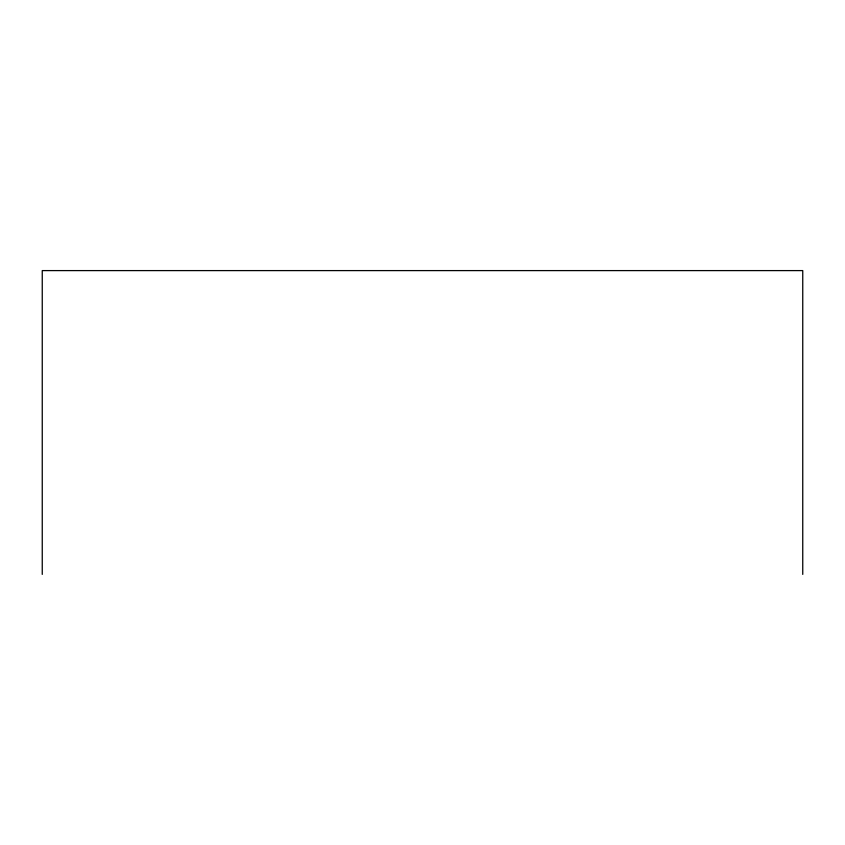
<?xml version="1.0" encoding="UTF-8"?>
<svg xmlns="http://www.w3.org/2000/svg" width="845" height="845" viewBox="0 0 845 845"><rect width="100%" height="100%" fill="white"/><g stroke="black" fill="none" stroke-linecap="round" stroke-linejoin="round"><path stroke-width="1.27" d="M802.75 574.399L802.75 270.601L42.25 270.601L42.25 574.399"/></g></svg>
